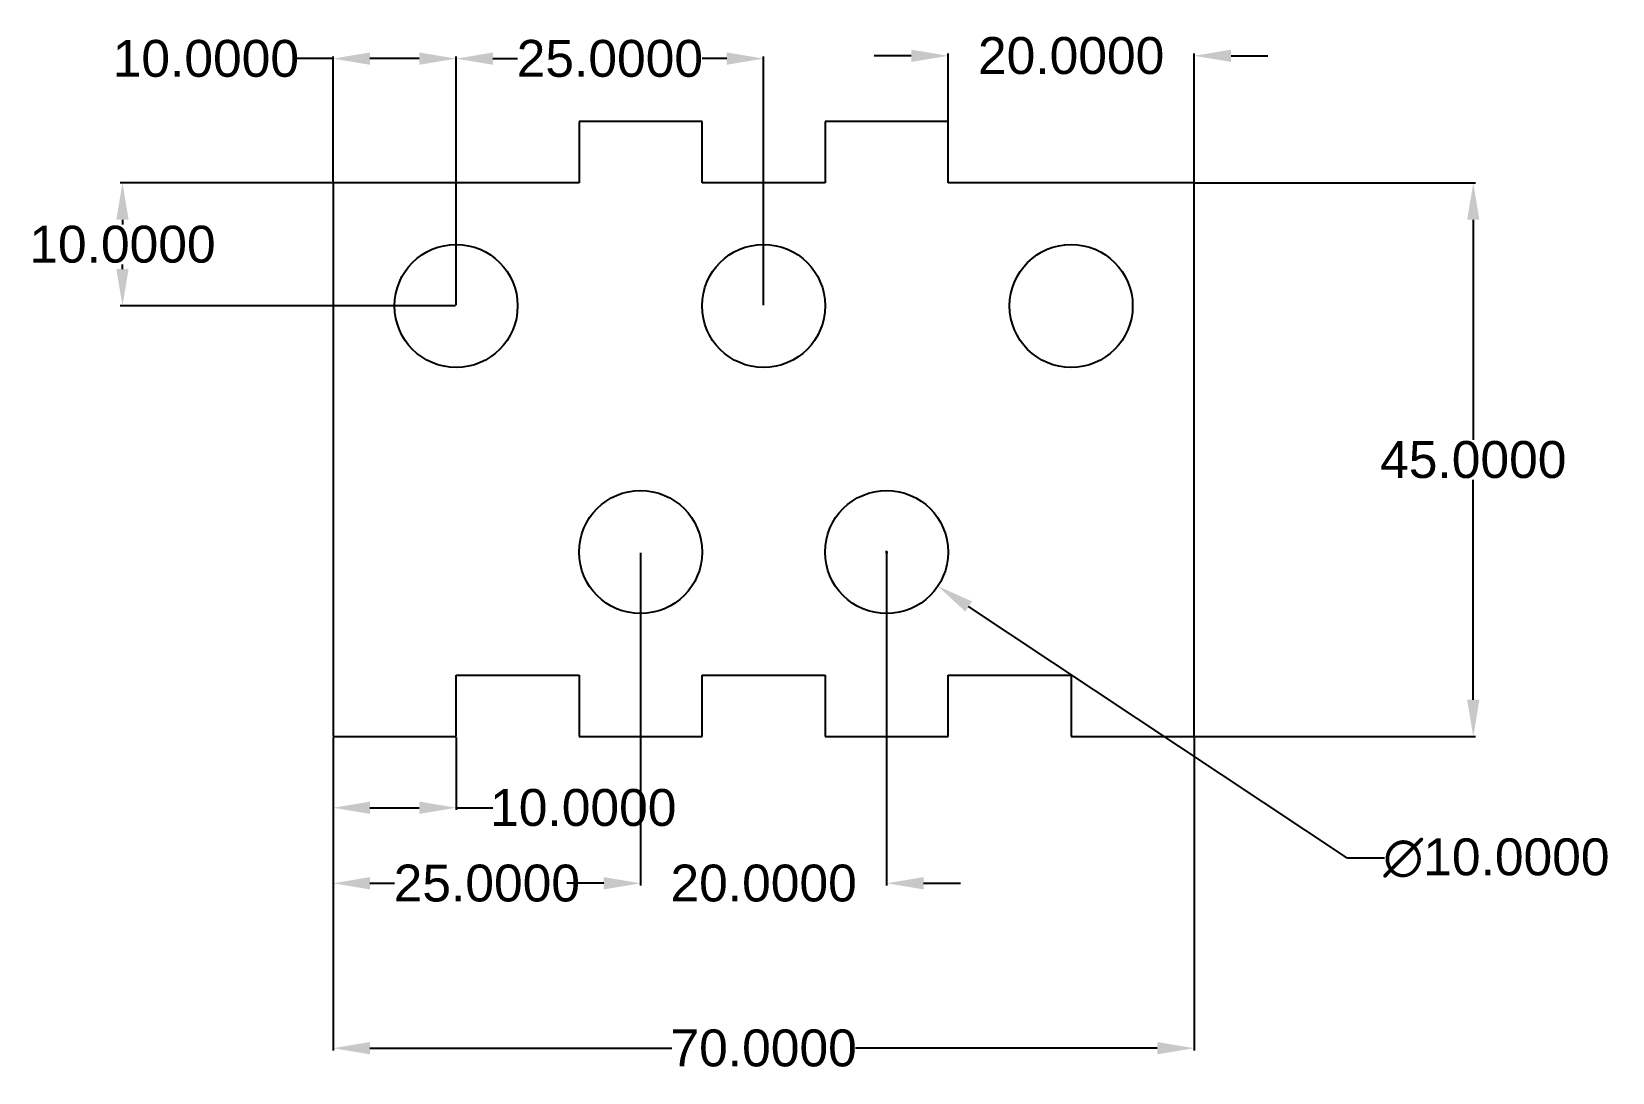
# Model space of a CAD drawing. Header units: millimetres. Extents: x -25 to 104, y -27 to 57.
import ezdxf

# ---------------------------------------------------------------- set-up
doc = ezdxf.new("R2010")
doc.units = ezdxf.units.MM
doc.header["$MEASUREMENT"] = 0
doc.styles.get("Standard").update_dxf_attribs({"font": 'arial.ttf'})
doc.dimstyles.get("Standard").update_dxf_attribs({"dimtxt": 3, "dimasz": 3, "dimexe": 0.18, "dimexo": 0.0625, "dimgap": 0.09, "dimtad": 0, "dimtih": 1, "dimtoh": 1, "dimdec": 4, "dimzin": 0, "dimdsep": 46, "dimtxsty": 'Standard', "dimcen": 0.09, "dimadec": 0, "dimazin": 0, "dimtfac": 1, "dimtdec": 4, "dimtofl": 0, "dimtmove": 0, "dimatfit": 3, "dimfxl": 1, "dimtolj": 1, "dimtzin": 0, "dimarcsym": 0})

# ---------------------------------------------------------------- blocks, each defined once
blk = doc.blocks.new('*D2')
at = {"color": 0, "lineweight": -2, "transparency": 16777216}
for p, q in [((0, -0.06), (0, -25.5)), ((70, -0.06), (70, -25.5)), ((3, -25.32), (27.53, -25.32)), ((67, -25.32), (42.47, -25.32))]:
    blk.add_line(p, q, dxfattribs=at)
at = {"color": 0, "transparency": 16777216}
for points in [[(3, -24.82), (3, -25.82), (0, -25.32)], [(67, -24.82), (67, -25.82), (70, -25.32)]]:
    blk.add_solid(points, dxfattribs=at)
at = {"layer": 'Defpoints', "color": 0, "transparency": 16777216}
for p in [(0, 0), (70, 0), (70, -25.32)]:
    blk.add_point(p, dxfattribs=at)
at = {"color": 0, "transparency": 16777216, "insert": (35, -25.32), "char_height": 3, "attachment_point": 5}
blk.add_mtext('\\A1;70.0000', dxfattribs=at)
blk = doc.blocks.new('*D3')
at = {"color": 0, "lineweight": -2, "transparency": 16777216}
for p, q in [((0, -0.06), (0, -5.96)), ((10, -0.06), (10, -5.96)), ((3, -5.78), (7, -5.78)), ((10, -5.78), (13, -5.78))]:
    blk.add_line(p, q, dxfattribs=at)
at = {"color": 0, "transparency": 16777216}
for points in [[(3, -5.28), (3, -6.28), (0, -5.78)], [(7, -5.28), (7, -6.28), (10, -5.78)]]:
    blk.add_solid(points, dxfattribs=at)
at = {"layer": 'Defpoints', "color": 0, "transparency": 16777216}
for p in [(0, 0), (10, 0), (10, -5.78)]:
    blk.add_point(p, dxfattribs=at)
at = {"color": 0, "transparency": 16777216, "insert": (20.34, -5.78), "char_height": 3, "attachment_point": 5}
blk.add_mtext('\\A1;10.0000', dxfattribs=at)
blk = doc.blocks.new('*D4')
at = {"color": 0, "lineweight": -2, "transparency": 16777216}
for p, q in [((25, 14.94), (25, -12.1)), ((0, -0.06), (0, -12.1)), ((3, -11.92), (5, -11.92)), ((22, -11.92), (20, -11.92))]:
    blk.add_line(p, q, dxfattribs=at)
at = {"color": 0, "transparency": 16777216}
for points in [[(3, -11.42), (3, -12.42), (0, -11.92)], [(22, -11.42), (22, -12.42), (25, -11.92)]]:
    blk.add_solid(points, dxfattribs=at)
at = {"layer": 'Defpoints', "color": 0, "transparency": 16777216}
for p in [(25, 15), (0, 0), (0, -11.92)]:
    blk.add_point(p, dxfattribs=at)
at = {"color": 0, "transparency": 16777216, "insert": (12.5, -11.92), "char_height": 3, "attachment_point": 5}
blk.add_mtext('\\A1;25.0000', dxfattribs=at)
blk = doc.blocks.new('*D5')
at = {"color": 0, "lineweight": -2, "transparency": 16777216}
for p, q in [((25, 14.94), (25, -12.1)), ((45, 14.94), (45, -12.1)), ((22, -11.92), (19, -11.92)), ((48, -11.92), (51, -11.92))]:
    blk.add_line(p, q, dxfattribs=at)
at = {"color": 0, "transparency": 16777216}
for points in [[(22, -11.42), (22, -12.42), (25, -11.92)], [(48, -11.42), (48, -12.42), (45, -11.92)]]:
    blk.add_solid(points, dxfattribs=at)
at = {"layer": 'Defpoints', "color": 0, "transparency": 16777216}
for p in [(25, 15), (45, 15), (45, -11.92)]:
    blk.add_point(p, dxfattribs=at)
at = {"color": 0, "transparency": 16777216, "insert": (35, -11.92), "char_height": 3, "attachment_point": 5}
blk.add_mtext('\\A1;20.0000', dxfattribs=at)
blk = doc.blocks.new('*D6')
at = {"color": 0, "lineweight": -2, "transparency": 16777216}
for p, q in [((70.06, 45), (92.87, 45)), ((92.69, 42), (92.69, 24.12)), ((92.69, 3), (92.69, 20.88)), ((70.06, 0), (92.87, 0))]:
    blk.add_line(p, q, dxfattribs=at)
at = {"color": 0, "transparency": 16777216}
for points in [[(92.19, 42), (93.19, 42), (92.69, 45)], [(92.19, 3), (93.19, 3), (92.69, 0)]]:
    blk.add_solid(points, dxfattribs=at)
at = {"layer": 'Defpoints', "color": 0, "transparency": 16777216}
for p in [(70, 45), (70, 0), (92.69, 0)]:
    blk.add_point(p, dxfattribs=at)
at = {"color": 0, "transparency": 16777216, "insert": (92.69, 22.5), "char_height": 3, "attachment_point": 5}
blk.add_mtext('\\A1;45.0000', dxfattribs=at)
blk = doc.blocks.new('*D7')
at = {"color": 0, "lineweight": -2, "transparency": 16777216}
for p, q in [((0, 45.06), (0, 55.28)), ((10, 35.06), (10, 55.28)), ((0, 55.1), (-3, 55.1)), ((7, 55.1), (3, 55.1))]:
    blk.add_line(p, q, dxfattribs=at)
at = {"color": 0, "transparency": 16777216}
for points in [[(3, 55.6), (3, 54.6), (0, 55.1)], [(7, 55.6), (7, 54.6), (10, 55.1)]]:
    blk.add_solid(points, dxfattribs=at)
at = {"layer": 'Defpoints', "color": 0, "transparency": 16777216}
for p in [(0, 55.1), (0, 45), (10, 35)]:
    blk.add_point(p, dxfattribs=at)
at = {"color": 0, "transparency": 16777216, "insert": (-10.34, 55.1), "char_height": 3, "attachment_point": 5}
blk.add_mtext('\\A1;10.0000', dxfattribs=at)
blk = doc.blocks.new('*D8')
at = {"color": 0, "lineweight": -2, "transparency": 16777216}
for p, q in [((-0.06, 45), (-17.3, 45)), ((-17.12, 42), (-17.12, 41.62)), ((-17.12, 38), (-17.12, 38.38)), ((9.94, 35), (-17.3, 35))]:
    blk.add_line(p, q, dxfattribs=at)
at = {"color": 0, "transparency": 16777216}
for points in [[(-17.62, 42), (-16.62, 42), (-17.12, 45)], [(-17.62, 38), (-16.62, 38), (-17.12, 35)]]:
    blk.add_solid(points, dxfattribs=at)
at = {"layer": 'Defpoints', "color": 0, "transparency": 16777216}
for p in [(0, 45), (-17.12, 35), (10, 35)]:
    blk.add_point(p, dxfattribs=at)
at = {"color": 0, "transparency": 16777216, "insert": (-17.12, 40), "char_height": 3, "attachment_point": 5}
blk.add_mtext('\\A1;10.0000', dxfattribs=at)
blk = doc.blocks.new('*D9')
at = {"color": 0, "lineweight": -2, "transparency": 16777216}
for p, q in [((10, 35.06), (10, 55.28)), ((35, 35.06), (35, 55.28)), ((13, 55.1), (15, 55.1)), ((32, 55.1), (30, 55.1))]:
    blk.add_line(p, q, dxfattribs=at)
at = {"color": 0, "transparency": 16777216}
for points in [[(13, 55.6), (13, 54.6), (10, 55.1)], [(32, 55.6), (32, 54.6), (35, 55.1)]]:
    blk.add_solid(points, dxfattribs=at)
at = {"layer": 'Defpoints', "color": 0, "transparency": 16777216}
for p in [(35, 55.1), (10, 35), (35, 35)]:
    blk.add_point(p, dxfattribs=at)
at = {"color": 0, "transparency": 16777216, "insert": (22.5, 55.1), "char_height": 3, "attachment_point": 5}
blk.add_mtext('\\A1;25.0000', dxfattribs=at)
blk = doc.blocks.new('*D10')
at = {"color": 0, "lineweight": -2, "transparency": 16777216}
for p, q in [((47, 55.33), (44, 55.33)), ((50, 45.06), (50, 55.51)), ((70, 45.06), (70, 55.51)), ((73, 55.33), (76, 55.33))]:
    blk.add_line(p, q, dxfattribs=at)
at = {"color": 0, "transparency": 16777216}
for points in [[(47, 55.83), (47, 54.83), (50, 55.33)], [(73, 55.83), (73, 54.83), (70, 55.33)]]:
    blk.add_solid(points, dxfattribs=at)
at = {"layer": 'Defpoints', "color": 0, "transparency": 16777216}
for p in [(70, 55.33), (50, 45), (70, 45)]:
    blk.add_point(p, dxfattribs=at)
at = {"color": 0, "transparency": 16777216, "insert": (60, 55.33), "char_height": 3, "attachment_point": 5}
blk.add_mtext('\\A1;20.0000', dxfattribs=at)
blk = doc.blocks.new('*D11')
at = {"color": 0, "lineweight": -2, "transparency": 16777216}
for p, q in [((44.91, 15), (45.09, 15)), ((45, 14.91), (45, 15.09)), ((82.46, -9.87), (51.66, 10.57)), ((85.46, -9.87), (82.46, -9.87))]:
    blk.add_line(p, q, dxfattribs=at)
at = {"color": 0, "transparency": 16777216}
blk.add_solid([(51.94, 10.99), (51.39, 10.16), (49.17, 12.23)], dxfattribs=at)
at = {"layer": 'Defpoints', "color": 0, "transparency": 16777216}
for p in [(40.83, 17.77), (49.17, 12.23)]:
    blk.add_point(p, dxfattribs=at)
at = {"color": 0, "transparency": 16777216, "insert": (94.57, -9.87), "char_height": 3, "attachment_point": 5}
blk.add_mtext('\\A1;∅10.0000', dxfattribs=at)

msp = doc.modelspace()

# ---------------------------------------------------------------- linework, layer by layer
for p, q in [((30, 50), (20, 50)), ((20, 50), (20, 45)), ((30, 45), (30, 50)), ((50, 50), (40, 50)), ((40, 50), (40, 45)), ((50, 45), (50, 50)), ((20, 45), (0, 45)), ((0, 45), (0, 0)), ((40, 45), (30, 45)), ((70, 45), (50, 45)), ((70, 0), (70, 45)), ((10, 0), (10, 5)), ((10, 5), (20, 5)), ((20, 5), (20, 0)), ((30, 0), (30, 5)), ((30, 5), (40, 5)), ((40, 5), (40, 0)), ((50, 0), (50, 5)), ((50, 5), (60, 5)), ((60, 5), (60, 0)), ((0, 0), (10, 0)), ((20, 0), (30, 0)), ((40, 0), (50, 0)), ((60, 0), (70, 0))]:
    msp.add_line(p, q)
for centre in [(10, 35), (35, 35), (60, 35), (25, 15), (45, 15)]:
    msp.add_circle(centre, 5)

# ---------------------------------------------------------------- dimensions: what is measured, and where the dimension line sits
for base, p1, p2, picture, middle in [((0, 55.09877), (10, 35), (0, 45), '*D7', (-10.33625, 55.09877)), ((35, 55.09877), (10, 35), (35, 35), '*D9', (22.5, 55.09877)), ((70, 55.32594), (50, 45), (70, 45), '*D10', (60, 55.32594)), ((0, -11.91519), (25, 15), (0, 0), '*D4', (12.5, -11.91519)), ((45, -11.91519), (25, 15), (45, 15), '*D5', (35, -11.91519)), ((70, -25.31798), (0, 0), (70, 0), '*D2', (35, -25.31798)), ((10, -5.78171), (0, 0), (10, 0), '*D3', (20.33625, -5.78171))]:
    dim = msp.add_linear_dim(base=base, p1=p1, p2=p2, dimstyle='Standard')
    dim.commit()
    dim.dimension.update_dxf_attribs({"geometry": picture, "text_midpoint": middle})
for base, p1, p2, picture, middle in [((-17.12214, 35), (0, 45), (10, 35), '*D8', (-17.12214, 40)), ((92.68945, 0), (70, 45), (70, 0), '*D6', (92.68945, 22.5))]:
    dim = msp.add_linear_dim(base=base, p1=p1, p2=p2, angle=90, dimstyle='Standard')
    dim.commit()
    dim.dimension.update_dxf_attribs({"geometry": picture, "text_midpoint": middle})
dim = msp.add_diameter_dim_2p(p1=(40.83454, 17.76567), p2=(49.16546, 12.23433), dimstyle='Standard')
dim.commit()
dim.dimension.update_dxf_attribs({"geometry": '*D11', "text_midpoint": (94.568, -9.87069), "dimtype": 163})

doc.saveas('drawing.dxf')
